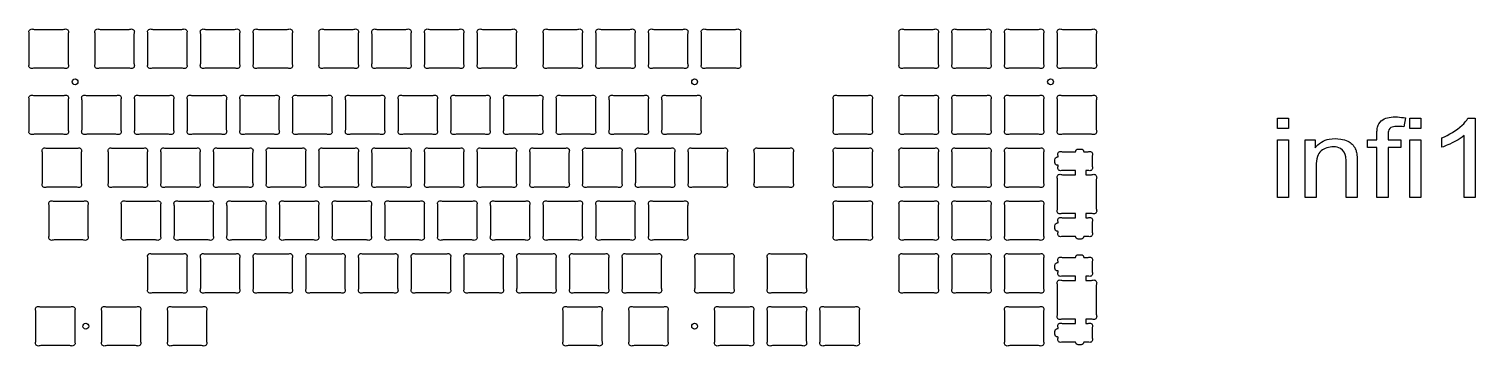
# Model space of a CAD drawing. Header units: inches. Extents: x 18 to 540, y 16 to 131.
import ezdxf

# ---------------------------------------------------------------- set-up
doc = ezdxf.new("R2010")
doc.units = ezdxf.units.IN
doc.header["$MEASUREMENT"] = 0

msp = doc.modelspace()

# ---------------------------------------------------------------- linework, layer by layer
for points in [[(18.08, 128.85, 0.078678), (17.98, 129.46, -0.612472), (19.24, 130.72, 0.078365), (19.86, 130.63), (30.3, 130.63, 0.079098), (30.92, 130.72, -0.6125), (32.18, 129.46, 0.078403), (32.08, 128.85), (32.08, 118.41), (32.08, 118.41, 0.07869), (32.18, 117.79, -0.612461), (30.92, 116.53, 0.079056), (30.3, 116.63), (19.86, 116.63, 0.078376), (19.24, 116.53, -0.612443), (17.98, 117.79, 0.078692), (18.08, 118.41), (18.08, 128.85)], [(41.89, 128.85, 0.078678), (41.79, 129.46, -0.612472), (43.05, 130.72, 0.078365), (43.67, 130.63), (54.11, 130.63, 0.079098), (54.73, 130.72, -0.6125), (55.99, 129.46, 0.078403), (55.89, 128.85), (55.89, 118.41), (55.89, 118.41, 0.07869), (55.99, 117.79, -0.612461), (54.73, 116.53, 0.079056), (54.11, 116.63), (43.67, 116.63, 0.078376), (43.05, 116.53, -0.612443), (41.79, 117.79, 0.078692), (41.89, 118.41), (41.89, 128.85)], [(60.94, 128.85, 0.078678), (60.84, 129.46, -0.612472), (62.1, 130.72, 0.078365), (62.72, 130.63), (73.16, 130.63, 0.079098), (73.78, 130.72, -0.6125), (75.04, 129.46, 0.078403), (74.94, 128.85), (74.94, 118.41), (74.94, 118.41, 0.07869), (75.04, 117.79, -0.612461), (73.78, 116.53, 0.079056), (73.16, 116.63), (62.72, 116.63, 0.078376), (62.1, 116.53, -0.612443), (60.84, 117.79, 0.078692), (60.94, 118.41), (60.94, 128.85)], [(79.99, 128.85, 0.078678), (79.89, 129.46, -0.612472), (81.15, 130.72, 0.078365), (81.77, 130.63), (92.21, 130.63, 0.079098), (92.83, 130.72, -0.6125), (94.09, 129.46, 0.078403), (93.99, 128.85), (93.99, 118.41), (93.99, 118.41, 0.07869), (94.09, 117.79, -0.612461), (92.83, 116.53, 0.079056), (92.21, 116.63), (81.77, 116.63, 0.078376), (81.15, 116.53, -0.612443), (79.89, 117.79, 0.078692), (79.99, 118.41), (79.99, 128.85)], [(99.04, 128.85, 0.078678), (98.94, 129.46, -0.612472), (100.2, 130.72, 0.078365), (100.82, 130.63), (111.26, 130.63, 0.079098), (111.88, 130.72, -0.6125), (113.14, 129.46, 0.078403), (113.04, 128.85), (113.04, 118.41), (113.04, 118.41, 0.07869), (113.14, 117.79, -0.612461), (111.88, 116.53, 0.079056), (111.26, 116.63), (100.82, 116.63, 0.078376), (100.2, 116.53, -0.612443), (98.94, 117.79, 0.078692), (99.04, 118.41), (99.04, 128.85)], [(122.85, 128.85, 0.078678), (122.76, 129.46, -0.612472), (124.02, 130.72, 0.078365), (124.63, 130.63), (135.07, 130.63, 0.079098), (135.69, 130.72, -0.6125), (136.95, 129.46, 0.078403), (136.85, 128.85), (136.85, 118.41), (136.85, 118.41, 0.07869), (136.95, 117.79, -0.612461), (135.69, 116.53, 0.079056), (135.07, 116.63), (124.63, 116.63, 0.078376), (124.02, 116.53, -0.612443), (122.76, 117.79, 0.078692), (122.85, 118.41), (122.85, 128.85)], [(141.9, 128.85, 0.078678), (141.81, 129.46, -0.612472), (143.07, 130.72, 0.078365), (143.68, 130.63), (154.12, 130.63, 0.079098), (154.74, 130.72, -0.6125), (156, 129.46, 0.078403), (155.9, 128.85), (155.9, 118.41), (155.9, 118.41, 0.07869), (156, 117.79, -0.612461), (154.74, 116.53, 0.079056), (154.12, 116.63), (143.68, 116.63, 0.078376), (143.07, 116.53, -0.612443), (141.81, 117.79, 0.078692), (141.9, 118.41), (141.9, 128.85)], [(160.95, 128.85, 0.078678), (160.86, 129.46, -0.612472), (162.12, 130.72, 0.078365), (162.73, 130.63), (173.17, 130.63, 0.079098), (173.79, 130.72, -0.6125), (175.05, 129.46, 0.078403), (174.95, 128.85), (174.95, 118.41), (174.95, 118.41, 0.07869), (175.05, 117.79, -0.612461), (173.79, 116.53, 0.079056), (173.17, 116.63), (162.73, 116.63, 0.078376), (162.12, 116.53, -0.612443), (160.86, 117.79, 0.078692), (160.95, 118.41), (160.95, 128.85)], [(180, 128.85, 0.078678), (179.91, 129.46, -0.612472), (181.17, 130.72, 0.078365), (181.78, 130.63), (192.22, 130.63, 0.079098), (192.84, 130.72, -0.6125), (194.1, 129.46, 0.078403), (194, 128.85), (194, 118.41), (194, 118.41, 0.07869), (194.1, 117.79, -0.612461), (192.84, 116.53, 0.079056), (192.22, 116.63), (181.78, 116.63, 0.078376), (181.17, 116.53, -0.612443), (179.91, 117.79, 0.078692), (180, 118.41), (180, 128.85)], [(203.82, 128.85, 0.078678), (203.72, 129.46, -0.612472), (204.98, 130.72, 0.078365), (205.6, 130.63), (216.04, 130.63, 0.079098), (216.65, 130.72, -0.6125), (217.91, 129.46, 0.078403), (217.82, 128.85), (217.82, 118.41), (217.82, 118.41, 0.07869), (217.91, 117.79, -0.612461), (216.65, 116.53, 0.079056), (216.04, 116.63), (205.6, 116.63, 0.078376), (204.98, 116.53, -0.612443), (203.72, 117.79, 0.078692), (203.82, 118.41), (203.82, 128.85)], [(222.87, 128.85, 0.078678), (222.77, 129.46, -0.612472), (224.03, 130.72, 0.078365), (224.65, 130.63), (235.09, 130.63, 0.079098), (235.7, 130.72, -0.6125), (236.96, 129.46, 0.078403), (236.87, 128.85), (236.87, 118.41), (236.87, 118.41, 0.07869), (236.96, 117.79, -0.612461), (235.7, 116.53, 0.079056), (235.09, 116.63), (224.65, 116.63, 0.078376), (224.03, 116.53, -0.612443), (222.77, 117.79, 0.078692), (222.87, 118.41), (222.87, 128.85)], [(241.92, 128.85, 0.078678), (241.82, 129.46, -0.612472), (243.08, 130.72, 0.078365), (243.7, 130.63), (254.14, 130.63, 0.079098), (254.75, 130.72, -0.6125), (256.01, 129.46, 0.078403), (255.92, 128.85), (255.92, 118.41), (255.92, 118.41, 0.07869), (256.01, 117.79, -0.612461), (254.75, 116.53, 0.079056), (254.14, 116.63), (243.7, 116.63, 0.078376), (243.08, 116.53, -0.612443), (241.82, 117.79, 0.078692), (241.92, 118.41), (241.92, 128.85)], [(260.97, 128.85, 0.078678), (260.87, 129.46, -0.612472), (262.13, 130.72, 0.078365), (262.75, 130.63), (273.19, 130.63, 0.079098), (273.8, 130.72, -0.6125), (275.06, 129.46, 0.078403), (274.97, 128.85), (274.97, 118.41), (274.97, 118.41, 0.07869), (275.06, 117.79, -0.612461), (273.8, 116.53, 0.079056), (273.19, 116.63), (262.75, 116.63, 0.078376), (262.13, 116.53, -0.612443), (260.87, 117.79, 0.078692), (260.97, 118.41), (260.97, 128.85)], [(332.4, 128.85, 0.078678), (332.31, 129.46, -0.612472), (333.57, 130.72, 0.078365), (334.18, 130.63), (344.63, 130.63, 0.079098), (345.24, 130.72, -0.6125), (346.5, 129.46, 0.078403), (346.4, 128.85), (346.41, 118.41), (346.41, 118.41, 0.07869), (346.5, 117.79, -0.612461), (345.24, 116.53, 0.079056), (344.63, 116.63), (334.18, 116.63, 0.078376), (333.57, 116.53, -0.612443), (332.31, 117.79, 0.078692), (332.4, 118.41), (332.4, 128.85)], [(351.45, 128.85, 0.078678), (351.36, 129.46, -0.612472), (352.62, 130.72, 0.078365), (353.23, 130.63), (363.68, 130.63, 0.079098), (364.29, 130.72, -0.6125), (365.55, 129.46, 0.078403), (365.45, 128.85), (365.46, 118.41), (365.46, 118.41, 0.07869), (365.55, 117.79, -0.612461), (364.29, 116.53, 0.079056), (363.68, 116.63), (353.23, 116.63, 0.078376), (352.62, 116.53, -0.612443), (351.36, 117.79, 0.078692), (351.45, 118.41), (351.45, 128.85)], [(370.5, 128.85, 0.078678), (370.41, 129.46, -0.612472), (371.67, 130.72, 0.078365), (372.28, 130.63), (382.73, 130.63, 0.079098), (383.34, 130.72, -0.6125), (384.6, 129.46, 0.078403), (384.5, 128.85), (384.51, 118.41), (384.51, 118.41, 0.07869), (384.6, 117.79, -0.612461), (383.34, 116.53, 0.079056), (382.73, 116.63), (372.28, 116.63, 0.078376), (371.67, 116.53, -0.612443), (370.41, 117.79, 0.078692), (370.5, 118.41), (370.5, 128.85)], [(389.55, 128.85, 0.078678), (389.46, 129.46, -0.612472), (390.72, 130.72, 0.078365), (391.33, 130.63), (401.78, 130.63, 0.079098), (402.39, 130.72, -0.6125), (403.65, 129.46, 0.078403), (403.55, 128.85), (403.56, 118.41), (403.56, 118.41, 0.07869), (403.65, 117.79, -0.612461), (402.39, 116.53, 0.079056), (401.78, 116.63), (391.33, 116.63, 0.078376), (390.72, 116.53, -0.612443), (389.46, 117.79, 0.078692), (389.55, 118.41), (389.55, 128.85)], [(18.08, 105.04, 0.078678), (17.98, 105.65, -0.612472), (19.24, 106.91, 0.078365), (19.86, 106.81), (30.3, 106.81, 0.079098), (30.92, 106.91, -0.6125), (32.18, 105.65, 0.078403), (32.08, 105.04), (32.08, 94.59), (32.08, 94.59, 0.07869), (32.18, 93.98, -0.612461), (30.92, 92.72, 0.079056), (30.3, 92.81), (19.86, 92.81, 0.078376), (19.24, 92.72, -0.612443), (17.98, 93.98, 0.078692), (18.08, 94.59), (18.08, 105.04)], [(37.13, 105.04, 0.078678), (37.03, 105.65, -0.612472), (38.29, 106.91, 0.078365), (38.91, 106.81), (49.35, 106.81, 0.079098), (49.97, 106.91, -0.6125), (51.23, 105.65, 0.078403), (51.13, 105.04), (51.13, 94.59), (51.13, 94.59, 0.07869), (51.23, 93.98, -0.612461), (49.97, 92.72, 0.079056), (49.35, 92.81), (38.91, 92.81, 0.078376), (38.29, 92.72, -0.612443), (37.03, 93.98, 0.078692), (37.13, 94.59), (37.13, 105.04)], [(56.18, 105.04, 0.078678), (56.08, 105.65, -0.612472), (57.34, 106.91, 0.078365), (57.96, 106.81), (68.4, 106.81, 0.079098), (69.02, 106.91, -0.6125), (70.28, 105.65, 0.078403), (70.18, 105.04), (70.18, 94.59), (70.18, 94.59, 0.07869), (70.28, 93.98, -0.612461), (69.02, 92.72, 0.079056), (68.4, 92.81), (57.96, 92.81, 0.078376), (57.34, 92.72, -0.612443), (56.08, 93.98, 0.078692), (56.18, 94.59), (56.18, 105.04)], [(75.23, 105.04, 0.078678), (75.13, 105.65, -0.612472), (76.39, 106.91, 0.078365), (77.01, 106.81), (87.45, 106.81, 0.079098), (88.07, 106.91, -0.6125), (89.33, 105.65, 0.078403), (89.23, 105.04), (89.23, 94.59), (89.23, 94.59, 0.07869), (89.33, 93.98, -0.612461), (88.07, 92.72, 0.079056), (87.45, 92.81), (77.01, 92.81, 0.078376), (76.39, 92.72, -0.612443), (75.13, 93.98, 0.078692), (75.23, 94.59), (75.23, 105.04)], [(94.28, 105.04, 0.078678), (94.18, 105.65, -0.612472), (95.44, 106.91, 0.078365), (96.06, 106.81), (106.5, 106.81, 0.079098), (107.12, 106.91, -0.6125), (108.38, 105.65, 0.078403), (108.28, 105.04), (108.28, 94.59), (108.28, 94.59, 0.07869), (108.38, 93.98, -0.612461), (107.12, 92.72, 0.079056), (106.5, 92.81), (96.06, 92.81, 0.078376), (95.44, 92.72, -0.612443), (94.18, 93.98, 0.078692), (94.28, 94.59), (94.28, 105.04)], [(113.33, 105.04, 0.078678), (113.23, 105.65, -0.612472), (114.49, 106.91, 0.078365), (115.11, 106.81), (125.55, 106.81, 0.079098), (126.17, 106.91, -0.6125), (127.43, 105.65, 0.078403), (127.33, 105.04), (127.33, 94.59), (127.33, 94.59, 0.07869), (127.43, 93.98, -0.612461), (126.17, 92.72, 0.079056), (125.55, 92.81), (115.11, 92.81, 0.078376), (114.49, 92.72, -0.612443), (113.23, 93.98, 0.078692), (113.33, 94.59), (113.33, 105.04)], [(132.38, 105.04, 0.078678), (132.28, 105.65, -0.612472), (133.54, 106.91, 0.078365), (134.16, 106.81), (144.6, 106.81, 0.079098), (145.22, 106.91, -0.6125), (146.48, 105.65, 0.078403), (146.38, 105.04), (146.38, 94.59), (146.38, 94.59, 0.07869), (146.48, 93.98, -0.612461), (145.22, 92.72, 0.079056), (144.6, 92.81), (134.16, 92.81, 0.078376), (133.54, 92.72, -0.612443), (132.28, 93.98, 0.078692), (132.38, 94.59), (132.38, 105.04)], [(151.43, 105.04, 0.078678), (151.33, 105.65, -0.612472), (152.59, 106.91, 0.078365), (153.21, 106.81), (163.65, 106.81, 0.079098), (164.27, 106.91, -0.6125), (165.53, 105.65, 0.078403), (165.43, 105.04), (165.43, 94.59), (165.43, 94.59, 0.07869), (165.53, 93.98, -0.612461), (164.27, 92.72, 0.079056), (163.65, 92.81), (153.21, 92.81, 0.078376), (152.59, 92.72, -0.612443), (151.33, 93.98, 0.078692), (151.43, 94.59), (151.43, 105.04)], [(170.48, 105.04, 0.078678), (170.38, 105.65, -0.612472), (171.64, 106.91, 0.078365), (172.26, 106.81), (182.7, 106.81, 0.079098), (183.32, 106.91, -0.6125), (184.58, 105.65, 0.078403), (184.48, 105.04), (184.48, 94.59), (184.48, 94.59, 0.07869), (184.58, 93.98, -0.612461), (183.32, 92.72, 0.079056), (182.7, 92.81), (172.26, 92.81, 0.078376), (171.64, 92.72, -0.612443), (170.38, 93.98, 0.078692), (170.48, 94.59), (170.48, 105.04)], [(189.53, 105.04, 0.078678), (189.43, 105.65, -0.612472), (190.69, 106.91, 0.078365), (191.31, 106.81), (201.75, 106.81, 0.079098), (202.37, 106.91, -0.6125), (203.63, 105.65, 0.078403), (203.53, 105.04), (203.53, 94.59), (203.53, 94.59, 0.07869), (203.63, 93.98, -0.612461), (202.37, 92.72, 0.079056), (201.75, 92.81), (191.31, 92.81, 0.078376), (190.69, 92.72, -0.612443), (189.43, 93.98, 0.078692), (189.53, 94.59), (189.53, 105.04)], [(208.58, 105.04, 0.078678), (208.48, 105.65, -0.612472), (209.74, 106.91, 0.078365), (210.36, 106.81), (220.8, 106.81, 0.079098), (221.42, 106.91, -0.6125), (222.68, 105.65, 0.078403), (222.58, 105.04), (222.58, 94.59), (222.58, 94.59, 0.07869), (222.68, 93.98, -0.612461), (221.42, 92.72, 0.079056), (220.8, 92.81), (210.36, 92.81, 0.078376), (209.74, 92.72, -0.612443), (208.48, 93.98, 0.078692), (208.58, 94.59), (208.58, 105.04)], [(227.63, 105.04, 0.078678), (227.53, 105.65, -0.612472), (228.79, 106.91, 0.078365), (229.41, 106.81), (239.85, 106.81, 0.079098), (240.47, 106.91, -0.6125), (241.73, 105.65, 0.078403), (241.63, 105.04), (241.63, 94.59), (241.63, 94.59, 0.07869), (241.73, 93.98, -0.612461), (240.47, 92.72, 0.079056), (239.85, 92.81), (229.41, 92.81, 0.078376), (228.79, 92.72, -0.612443), (227.53, 93.98, 0.078692), (227.63, 94.59), (227.63, 105.04)], [(246.68, 105.04, 0.078678), (246.58, 105.65, -0.612472), (247.84, 106.91, 0.078365), (248.46, 106.81), (258.9, 106.81, 0.079098), (259.52, 106.91, -0.6125), (260.78, 105.65, 0.078403), (260.68, 105.04), (260.68, 94.59), (260.68, 94.59, 0.07869), (260.78, 93.98, -0.612461), (259.52, 92.72, 0.079056), (258.9, 92.81), (248.46, 92.81, 0.078376), (247.84, 92.72, -0.612443), (246.58, 93.98, 0.078692), (246.68, 94.59), (246.68, 105.04)], [(308.59, 105.04, 0.078678), (308.49, 105.65, -0.612472), (309.75, 106.91, 0.078365), (310.37, 106.81), (320.81, 106.81, 0.079098), (321.43, 106.91, -0.6125), (322.69, 105.65, 0.078403), (322.59, 105.04), (322.59, 94.59), (322.59, 94.59, 0.07869), (322.69, 93.98, -0.612461), (321.43, 92.72, 0.079056), (320.81, 92.81), (310.37, 92.81, 0.078376), (309.75, 92.72, -0.612443), (308.49, 93.98, 0.078692), (308.59, 94.59), (308.59, 105.04)], [(332.4, 105.04, 0.078678), (332.31, 105.65, -0.612472), (333.57, 106.91, 0.078365), (334.18, 106.81), (344.62, 106.81, 0.079098), (345.24, 106.91, -0.6125), (346.5, 105.65, 0.078403), (346.4, 105.04), (346.4, 94.59), (346.4, 94.59, 0.07869), (346.5, 93.98, -0.612461), (345.24, 92.72, 0.079056), (344.63, 92.81), (334.18, 92.81, 0.078376), (333.57, 92.72, -0.612443), (332.31, 93.98, 0.078692), (332.4, 94.59), (332.4, 105.04)], [(351.45, 105.04, 0.078678), (351.36, 105.65, -0.612472), (352.62, 106.91, 0.078365), (353.23, 106.81), (363.67, 106.81, 0.079098), (364.29, 106.91, -0.6125), (365.55, 105.65, 0.078403), (365.45, 105.04), (365.45, 94.59), (365.45, 94.59, 0.07869), (365.55, 93.98, -0.612461), (364.29, 92.72, 0.079056), (363.68, 92.81), (353.23, 92.81, 0.078376), (352.62, 92.72, -0.612443), (351.36, 93.98, 0.078692), (351.45, 94.59), (351.45, 105.04)], [(370.5, 105.04, 0.078678), (370.41, 105.65, -0.612472), (371.67, 106.91, 0.078365), (372.28, 106.81), (382.72, 106.81, 0.079098), (383.34, 106.91, -0.6125), (384.6, 105.65, 0.078403), (384.5, 105.04), (384.5, 94.59), (384.5, 94.59, 0.07869), (384.6, 93.98, -0.612461), (383.34, 92.72, 0.079056), (382.73, 92.81), (372.28, 92.81, 0.078376), (371.67, 92.72, -0.612443), (370.41, 93.98, 0.078692), (370.5, 94.59), (370.5, 105.04)], [(389.55, 105.04, 0.078678), (389.46, 105.65, -0.612472), (390.72, 106.91, 0.078365), (391.33, 106.81), (401.77, 106.81, 0.079098), (402.39, 106.91, -0.6125), (403.65, 105.65, 0.078403), (403.55, 105.04), (403.55, 94.59), (403.55, 94.59, 0.07869), (403.65, 93.98, -0.612461), (402.39, 92.72, 0.079056), (401.78, 92.81), (391.33, 92.81, 0.078376), (390.72, 92.72, -0.612443), (389.46, 93.98, 0.078692), (389.55, 94.59), (389.55, 105.04)], [(504.96, 70.06), (504.96, 88.06), (501.56, 88.06), (501.56, 90.86), (504.96, 90.86), (504.96, 93.02, -0.018916), (505.01, 94.56, -0.082232), (505.38, 96.06, -0.146669), (507.03, 98.01, -0.109037), (509.41, 98.91, -0.050428), (512.33, 99.04, -0.03065), (515.23, 98.69), (514.63, 95.48, 0.034012), (512.28, 95.66, 0.062872), (510.48, 95.43, 0.293361), (509.07, 93.92, 0.04458), (508.96, 92.64), (508.96, 90.86), (513.56, 90.86), (513.56, 88.06), (508.96, 88.06), (508.96, 70.06), (504.96, 70.06)], [(540.41, 70.06), (536.41, 70.06), (536.41, 92.35, -0.049995), (533.6, 90.44, -0.019362), (530.55, 88.95, -0.026202), (528.41, 88.13), (528.41, 91.51, 0.083359), (535.71, 96.05, 0.083729), (537.83, 98.66), (540.41, 98.66), (540.41, 70.06)], [(479.01, 70.06), (479.01, 90.86), (482.61, 90.86), (482.61, 87.91, -0.188076), (487.75, 91.07, -0.086015), (491.88, 91.1, -0.068409), (494.45, 90.31, -0.17865), (497.13, 87.59, -0.049861), (497.59, 86.22, -0.037708), (497.72, 85.3, -0.016772), (497.81, 82.81), (497.81, 70.06), (493.81, 70.06), (493.81, 82.7, 0.025012), (493.71, 84.66, 0.246064), (491.76, 87.63, 0.122842), (489.31, 88.28, 0.081876), (486.81, 87.91, 0.090963), (484.8, 86.83, 0.158088), (483.47, 84.83, 0.067799), (483.01, 81.41), (483.01, 70.06), (479.01, 70.06)], [(22.84, 85.99, 0.078678), (22.74, 86.6, -0.612472), (24, 87.86, 0.078365), (24.62, 87.76), (35.06, 87.76, 0.079098), (35.68, 87.86, -0.6125), (36.94, 86.6, 0.078403), (36.84, 85.98), (36.84, 75.54), (36.84, 75.54, 0.07869), (36.94, 74.93, -0.612461), (35.68, 73.67, 0.079056), (35.06, 73.76), (24.62, 73.76, 0.078376), (24, 73.67, -0.612443), (22.74, 74.93, 0.078692), (22.84, 75.54), (22.84, 85.98)], [(46.65, 85.99, 0.078678), (46.56, 86.6, -0.612472), (47.82, 87.86, 0.078365), (48.43, 87.76), (58.87, 87.76, 0.079098), (59.49, 87.86, -0.6125), (60.75, 86.6, 0.078403), (60.65, 85.98), (60.65, 75.54), (60.65, 75.54, 0.07869), (60.75, 74.93, -0.612461), (59.49, 73.67, 0.079056), (58.87, 73.76), (48.43, 73.76, 0.078376), (47.82, 73.67, -0.612443), (46.56, 74.93, 0.078692), (46.65, 75.54), (46.65, 85.98)], [(65.7, 85.99, 0.078678), (65.61, 86.6, -0.612472), (66.87, 87.86, 0.078365), (67.48, 87.76), (77.92, 87.76, 0.079098), (78.54, 87.86, -0.6125), (79.8, 86.6, 0.078403), (79.7, 85.98), (79.7, 75.54), (79.7, 75.54, 0.07869), (79.8, 74.93, -0.612461), (78.54, 73.67, 0.079056), (77.92, 73.76), (67.48, 73.76, 0.078376), (66.87, 73.67, -0.612443), (65.61, 74.93, 0.078692), (65.7, 75.54), (65.7, 85.98)], [(84.75, 85.99, 0.078678), (84.66, 86.6, -0.612472), (85.92, 87.86, 0.078365), (86.53, 87.76), (96.97, 87.76, 0.079098), (97.59, 87.86, -0.6125), (98.85, 86.6, 0.078403), (98.75, 85.98), (98.75, 75.54), (98.75, 75.54, 0.07869), (98.85, 74.93, -0.612461), (97.59, 73.67, 0.079056), (96.97, 73.76), (86.53, 73.76, 0.078376), (85.92, 73.67, -0.612443), (84.66, 74.93, 0.078692), (84.75, 75.54), (84.75, 85.98)], [(103.8, 85.99, 0.078678), (103.71, 86.6, -0.612472), (104.97, 87.86, 0.078365), (105.58, 87.76), (116.02, 87.76, 0.079098), (116.64, 87.86, -0.6125), (117.9, 86.6, 0.078403), (117.8, 85.98), (117.8, 75.54), (117.8, 75.54, 0.07869), (117.9, 74.93, -0.612461), (116.64, 73.67, 0.079056), (116.02, 73.76), (105.58, 73.76, 0.078376), (104.97, 73.67, -0.612443), (103.71, 74.93, 0.078692), (103.8, 75.54), (103.8, 85.98)], [(122.85, 85.99, 0.078678), (122.76, 86.6, -0.612472), (124.02, 87.86, 0.078365), (124.63, 87.76), (135.07, 87.76, 0.079098), (135.69, 87.86, -0.6125), (136.95, 86.6, 0.078403), (136.85, 85.98), (136.85, 75.54), (136.85, 75.54, 0.07869), (136.95, 74.93, -0.612461), (135.69, 73.67, 0.079056), (135.07, 73.76), (124.63, 73.76, 0.078376), (124.02, 73.67, -0.612443), (122.76, 74.93, 0.078692), (122.85, 75.54), (122.85, 85.98)], [(141.9, 85.99, 0.078678), (141.81, 86.6, -0.612472), (143.07, 87.86, 0.078365), (143.68, 87.76), (154.12, 87.76, 0.079098), (154.74, 87.86, -0.6125), (156, 86.6, 0.078403), (155.9, 85.98), (155.9, 75.54), (155.9, 75.54, 0.07869), (156, 74.93, -0.612461), (154.74, 73.67, 0.079056), (154.12, 73.76), (143.68, 73.76, 0.078376), (143.07, 73.67, -0.612443), (141.81, 74.93, 0.078692), (141.9, 75.54), (141.9, 85.98)], [(160.95, 85.99, 0.078678), (160.86, 86.6, -0.612472), (162.12, 87.86, 0.078365), (162.73, 87.76), (173.17, 87.76, 0.079098), (173.79, 87.86, -0.6125), (175.05, 86.6, 0.078403), (174.95, 85.98), (174.95, 75.54), (174.95, 75.54, 0.07869), (175.05, 74.93, -0.612461), (173.79, 73.67, 0.079056), (173.17, 73.76), (162.73, 73.76, 0.078376), (162.12, 73.67, -0.612443), (160.86, 74.93, 0.078692), (160.95, 75.54), (160.95, 85.98)], [(180, 85.99, 0.078678), (179.91, 86.6, -0.612472), (181.17, 87.86, 0.078365), (181.78, 87.76), (192.22, 87.76, 0.079098), (192.84, 87.86, -0.6125), (194.1, 86.6, 0.078403), (194, 85.98), (194, 75.54), (194, 75.54, 0.07869), (194.1, 74.93, -0.612461), (192.84, 73.67, 0.079056), (192.22, 73.76), (181.78, 73.76, 0.078376), (181.17, 73.67, -0.612443), (179.91, 74.93, 0.078692), (180, 75.54), (180, 85.98)], [(199.05, 85.99, 0.078678), (198.96, 86.6, -0.612472), (200.22, 87.86, 0.078365), (200.83, 87.76), (211.27, 87.76, 0.079098), (211.89, 87.86, -0.6125), (213.15, 86.6, 0.078403), (213.05, 85.98), (213.05, 75.54), (213.05, 75.54, 0.07869), (213.15, 74.93, -0.612461), (211.89, 73.67, 0.079056), (211.27, 73.76), (200.83, 73.76, 0.078376), (200.22, 73.67, -0.612443), (198.96, 74.93, 0.078692), (199.05, 75.54), (199.05, 85.98)], [(218.1, 85.99, 0.078678), (218.01, 86.6, -0.612472), (219.27, 87.86, 0.078365), (219.88, 87.76), (230.32, 87.76, 0.079098), (230.94, 87.86, -0.6125), (232.2, 86.6, 0.078403), (232.1, 85.98), (232.1, 75.54), (232.1, 75.54, 0.07869), (232.2, 74.93, -0.612461), (230.94, 73.67, 0.079056), (230.32, 73.76), (219.88, 73.76, 0.078376), (219.27, 73.67, -0.612443), (218.01, 74.93, 0.078692), (218.1, 75.54), (218.1, 85.98)], [(237.15, 85.99, 0.078678), (237.06, 86.6, -0.612472), (238.32, 87.86, 0.078365), (238.93, 87.76), (249.37, 87.76, 0.079098), (249.99, 87.86, -0.6125), (251.25, 86.6, 0.078403), (251.15, 85.98), (251.15, 75.54), (251.15, 75.54, 0.07869), (251.25, 74.93, -0.612461), (249.99, 73.67, 0.079056), (249.37, 73.76), (238.93, 73.76, 0.078376), (238.32, 73.67, -0.612443), (237.06, 74.93, 0.078692), (237.15, 75.54), (237.15, 85.98)], [(256.2, 85.99, 0.078678), (256.11, 86.6, -0.612472), (257.37, 87.86, 0.078365), (257.98, 87.76), (268.42, 87.76, 0.079098), (269.04, 87.86, -0.6125), (270.3, 86.6, 0.078403), (270.2, 85.98), (270.2, 75.54), (270.2, 75.54, 0.07869), (270.3, 74.93, -0.612461), (269.04, 73.67, 0.079056), (268.42, 73.76), (257.98, 73.76, 0.078376), (257.37, 73.67, -0.612443), (256.11, 74.93, 0.078692), (256.2, 75.54), (256.2, 85.98)], [(280.02, 85.99, 0.078678), (279.92, 86.6, -0.612472), (281.18, 87.86, 0.078365), (281.8, 87.76), (292.24, 87.76, 0.079098), (292.85, 87.86, -0.6125), (294.11, 86.6, 0.078403), (294.02, 85.98), (294.02, 75.54), (294.02, 75.54, 0.07869), (294.11, 74.93, -0.612461), (292.85, 73.67, 0.079056), (292.24, 73.76), (281.8, 73.76, 0.078376), (281.18, 73.67, -0.612443), (279.92, 74.93, 0.078692), (280.02, 75.54), (280.02, 85.98)], [(308.59, 85.99, 0.078678), (308.49, 86.6, -0.612472), (309.75, 87.86, 0.078365), (310.37, 87.76), (320.81, 87.76, 0.079098), (321.43, 87.86, -0.6125), (322.69, 86.6, 0.078403), (322.59, 85.99), (322.59, 75.54), (322.59, 75.54, 0.07869), (322.69, 74.93, -0.612461), (321.43, 73.67, 0.079056), (320.81, 73.76), (310.37, 73.76, 0.078376), (309.75, 73.67, -0.612443), (308.49, 74.93, 0.078692), (308.59, 75.54), (308.59, 85.99)], [(332.4, 85.99, 0.078678), (332.31, 86.6, -0.612472), (333.57, 87.86, 0.078365), (334.18, 87.76), (344.62, 87.76, 0.079098), (345.24, 87.86, -0.6125), (346.5, 86.6, 0.078403), (346.4, 85.99), (346.4, 75.54), (346.4, 75.54, 0.07869), (346.5, 74.93, -0.612461), (345.24, 73.67, 0.079056), (344.63, 73.76), (334.18, 73.76, 0.078376), (333.57, 73.67, -0.612443), (332.31, 74.93, 0.078692), (332.4, 75.54), (332.4, 85.99)], [(351.45, 85.99, 0.078678), (351.36, 86.6, -0.612472), (352.62, 87.86, 0.078365), (353.23, 87.76), (363.67, 87.76, 0.079098), (364.29, 87.86, -0.6125), (365.55, 86.6, 0.078403), (365.45, 85.99), (365.45, 75.54), (365.45, 75.54, 0.07869), (365.55, 74.93, -0.612461), (364.29, 73.67, 0.079056), (363.68, 73.76), (353.23, 73.76, 0.078376), (352.62, 73.67, -0.612443), (351.36, 74.93, 0.078692), (351.45, 75.54), (351.45, 85.99)], [(370.5, 85.99, 0.078678), (370.41, 86.6, -0.612472), (371.67, 87.86, 0.078365), (372.28, 87.76), (382.72, 87.76, 0.079098), (383.34, 87.86, -0.6125), (384.6, 86.6, 0.078403), (384.5, 85.99), (384.5, 75.54), (384.5, 75.54, 0.07869), (384.6, 74.93, -0.612461), (383.34, 73.67, 0.079056), (382.73, 73.76), (372.28, 73.76, 0.078376), (371.67, 73.67, -0.612443), (370.41, 74.93, 0.078692), (370.5, 75.54), (370.5, 85.99)], [(399.73, 62.66), (400.3, 62.66, 0.078585), (400.92, 62.76, -0.612507), (402.18, 61.5, 0.078633), (402.08, 60.88), (402.08, 57.79, 0.078631), (402.18, 57.18, -0.612519), (400.92, 55.92, 0.078593), (400.3, 56.01), (399.05, 56.01, -0.414215), (398.05, 55.01), (397.05, 55.01, -0.414211), (396.05, 56.01), (391.56, 56.01, 0.078605), (390.95, 55.92, -0.612504), (389.69, 57.18, 0.078633), (389.78, 57.79), (389.58, 57.84, -0.414211), (388.58, 58.84), (388.58, 59.84, -0.414214), (389.58, 60.84), (389.78, 60.84), (389.78, 60.88, 0.078631), (389.69, 61.5, -0.612516), (390.95, 62.76, 0.078592), (391.56, 62.66), (394.25, 62.66), (396.05, 62.66), (396.05, 64.24), (394.25, 64.24), (391.33, 64.24, 0.078614), (390.72, 64.14, -0.612507), (389.46, 65.4, 0.078634), (389.55, 66.02), (389.55, 76.46, 0.078631), (389.46, 77.08, -0.612518), (390.72, 78.34, 0.078607), (391.33, 78.24), (394.25, 78.24), (396.05, 78.24), (396.05, 79.81), (394.25, 79.81), (391.56, 79.81, 0.07859), (390.95, 79.72, -0.612504), (389.69, 80.98, 0.078634), (389.78, 81.59), (389.78, 81.64), (389.58, 81.64, -0.414214), (388.58, 82.64), (388.58, 83.64, -0.414214), (389.58, 84.64), (389.78, 84.68, 0.078622), (389.69, 85.3, -0.612518), (390.95, 86.56, 0.078604), (391.56, 86.46), (396.05, 86.46, -0.414214), (397.05, 87.46), (398.05, 87.46, -0.414215), (399.05, 86.46), (400.3, 86.46, 0.0786), (400.92, 86.56, -0.612509), (402.18, 85.3, 0.078634), (402.08, 84.68), (402.08, 81.59, 0.078631), (402.18, 80.98, -0.612519), (400.92, 79.72, 0.078605), (400.3, 79.81), (399.73, 79.81), (399.73, 78.24), (401.77, 78.24, 0.078591), (402.39, 78.34, -0.612504), (403.65, 77.08, 0.078634), (403.55, 76.46), (403.55, 66.02, 0.078641), (403.65, 65.4, -0.612519), (402.39, 64.14, 0.078593), (401.77, 64.24), (399.73, 64.24), (399.73, 62.66)], [(25.22, 66.94, 0.078678), (25.12, 67.55, -0.612473), (26.38, 68.81, 0.078341), (27, 68.71), (37.44, 68.71, 0.079098), (38.06, 68.81, -0.6125), (39.32, 67.55, 0.078403), (39.22, 66.94), (39.22, 56.49), (39.22, 56.49, 0.07869), (39.32, 55.88, -0.61246), (38.06, 54.62, 0.079069), (37.44, 54.71), (27, 54.71, 0.078376), (26.38, 54.62, -0.612443), (25.12, 55.88, 0.07869), (25.22, 56.49), (25.22, 66.94)], [(51.42, 66.94, 0.078678), (51.32, 67.55, -0.612473), (52.58, 68.81, 0.078341), (53.2, 68.71), (63.64, 68.71, 0.079098), (64.25, 68.81, -0.6125), (65.51, 67.55, 0.078403), (65.42, 66.94), (65.42, 56.49), (65.42, 56.49, 0.07869), (65.51, 55.88, -0.61246), (64.25, 54.62, 0.079069), (63.64, 54.71), (53.2, 54.71, 0.078376), (52.58, 54.62, -0.612443), (51.32, 55.88, 0.07869), (51.42, 56.49), (51.42, 66.94)], [(70.47, 66.94, 0.078678), (70.37, 67.55, -0.612473), (71.63, 68.81, 0.078341), (72.25, 68.71), (82.69, 68.71, 0.079098), (83.3, 68.81, -0.6125), (84.56, 67.55, 0.078403), (84.47, 66.94), (84.47, 56.49), (84.47, 56.49, 0.07869), (84.56, 55.88, -0.61246), (83.3, 54.62, 0.079069), (82.69, 54.71), (72.25, 54.71, 0.078376), (71.63, 54.62, -0.612443), (70.37, 55.88, 0.07869), (70.47, 56.49), (70.47, 66.94)], [(89.52, 66.94, 0.078678), (89.42, 67.55, -0.612473), (90.68, 68.81, 0.078341), (91.3, 68.71), (101.74, 68.71, 0.079098), (102.35, 68.81, -0.6125), (103.61, 67.55, 0.078403), (103.52, 66.94), (103.52, 56.49), (103.52, 56.49, 0.07869), (103.61, 55.88, -0.61246), (102.35, 54.62, 0.079069), (101.74, 54.71), (91.3, 54.71, 0.078376), (90.68, 54.62, -0.612443), (89.42, 55.88, 0.07869), (89.52, 56.49), (89.52, 66.94)], [(108.57, 66.94, 0.078678), (108.47, 67.55, -0.612473), (109.73, 68.81, 0.078341), (110.35, 68.71), (120.79, 68.71, 0.079098), (121.4, 68.81, -0.6125), (122.66, 67.55, 0.078403), (122.57, 66.94), (122.57, 56.49), (122.57, 56.49, 0.07869), (122.66, 55.88, -0.61246), (121.4, 54.62, 0.079069), (120.79, 54.71), (110.35, 54.71, 0.078376), (109.73, 54.62, -0.612443), (108.47, 55.88, 0.07869), (108.57, 56.49), (108.57, 66.94)], [(127.62, 66.94, 0.078678), (127.52, 67.55, -0.612473), (128.78, 68.81, 0.078341), (129.4, 68.71), (139.84, 68.71, 0.079098), (140.45, 68.81, -0.6125), (141.71, 67.55, 0.078403), (141.62, 66.94), (141.62, 56.49), (141.62, 56.49, 0.07869), (141.71, 55.88, -0.61246), (140.45, 54.62, 0.079069), (139.84, 54.71), (129.4, 54.71, 0.078376), (128.78, 54.62, -0.612443), (127.52, 55.88, 0.07869), (127.62, 56.49), (127.62, 66.94)], [(146.67, 66.94, 0.078678), (146.57, 67.55, -0.612473), (147.83, 68.81, 0.078341), (148.45, 68.71), (158.89, 68.71, 0.079098), (159.5, 68.81, -0.6125), (160.76, 67.55, 0.078403), (160.67, 66.94), (160.67, 56.49), (160.67, 56.49, 0.07869), (160.76, 55.88, -0.61246), (159.5, 54.62, 0.079069), (158.89, 54.71), (148.45, 54.71, 0.078376), (147.83, 54.62, -0.612443), (146.57, 55.88, 0.07869), (146.67, 56.49), (146.67, 66.94)], [(165.72, 66.94, 0.078678), (165.62, 67.55, -0.612473), (166.88, 68.81, 0.078341), (167.5, 68.71), (177.94, 68.71, 0.079098), (178.55, 68.81, -0.6125), (179.81, 67.55, 0.078403), (179.72, 66.94), (179.72, 56.49), (179.72, 56.49, 0.07869), (179.81, 55.88, -0.61246), (178.55, 54.62, 0.079069), (177.94, 54.71), (167.5, 54.71, 0.078376), (166.88, 54.62, -0.612443), (165.62, 55.88, 0.07869), (165.72, 56.49), (165.72, 66.94)], [(184.77, 66.94, 0.078678), (184.67, 67.55, -0.612473), (185.93, 68.81, 0.078341), (186.55, 68.71), (196.99, 68.71, 0.079098), (197.6, 68.81, -0.6125), (198.86, 67.55, 0.078403), (198.77, 66.94), (198.77, 56.49), (198.77, 56.49, 0.07869), (198.86, 55.88, -0.61246), (197.6, 54.62, 0.079069), (196.99, 54.71), (186.55, 54.71, 0.078376), (185.93, 54.62, -0.612443), (184.67, 55.88, 0.07869), (184.77, 56.49), (184.77, 66.94)], [(203.82, 66.94, 0.078678), (203.72, 67.55, -0.612473), (204.98, 68.81, 0.078341), (205.6, 68.71), (216.04, 68.71, 0.079098), (216.65, 68.81, -0.6125), (217.91, 67.55, 0.078403), (217.82, 66.94), (217.82, 56.49), (217.82, 56.49, 0.07869), (217.91, 55.88, -0.61246), (216.65, 54.62, 0.079069), (216.04, 54.71), (205.6, 54.71, 0.078376), (204.98, 54.62, -0.612443), (203.72, 55.88, 0.07869), (203.82, 56.49), (203.82, 66.94)], [(222.87, 66.94, 0.078678), (222.77, 67.55, -0.612473), (224.03, 68.81, 0.078341), (224.65, 68.71), (235.09, 68.71, 0.079098), (235.7, 68.81, -0.6125), (236.96, 67.55, 0.078403), (236.87, 66.94), (236.87, 56.49), (236.87, 56.49, 0.07869), (236.96, 55.88, -0.61246), (235.7, 54.62, 0.079069), (235.09, 54.71), (224.65, 54.71, 0.078376), (224.03, 54.62, -0.612443), (222.77, 55.88, 0.07869), (222.87, 56.49), (222.87, 66.94)], [(241.92, 66.94, 0.078678), (241.82, 67.55, -0.612473), (243.08, 68.81, 0.078341), (243.7, 68.71), (254.14, 68.71, 0.079098), (254.75, 68.81, -0.6125), (256.01, 67.55, 0.078403), (255.92, 66.94), (255.92, 56.49), (255.92, 56.49, 0.07869), (256.01, 55.88, -0.61246), (254.75, 54.62, 0.079069), (254.14, 54.71), (243.7, 54.71, 0.078376), (243.08, 54.62, -0.612443), (241.82, 55.88, 0.07869), (241.92, 56.49), (241.92, 66.94)], [(308.59, 66.94, 0.078678), (308.49, 67.55, -0.612473), (309.75, 68.81, 0.078341), (310.37, 68.71), (320.81, 68.71, 0.079098), (321.43, 68.81, -0.6125), (322.69, 67.55, 0.078403), (322.59, 66.94), (322.59, 56.49), (322.59, 56.49, 0.07869), (322.69, 55.88, -0.61246), (321.43, 54.62, 0.079069), (320.81, 54.71), (310.37, 54.71, 0.078376), (309.75, 54.62, -0.612443), (308.49, 55.88, 0.07869), (308.59, 56.49), (308.59, 66.94)], [(332.4, 66.94, 0.078678), (332.31, 67.55, -0.612473), (333.57, 68.81, 0.078341), (334.18, 68.71), (344.62, 68.71, 0.079098), (345.24, 68.81, -0.6125), (346.5, 67.55, 0.078403), (346.4, 66.94), (346.4, 56.49), (346.4, 56.49, 0.07869), (346.5, 55.88, -0.61246), (345.24, 54.62, 0.079069), (344.63, 54.71), (334.18, 54.71, 0.078376), (333.57, 54.62, -0.612443), (332.31, 55.88, 0.07869), (332.4, 56.49), (332.4, 66.94)], [(351.45, 66.94, 0.078678), (351.36, 67.55, -0.612473), (352.62, 68.81, 0.078341), (353.23, 68.71), (363.67, 68.71, 0.079098), (364.29, 68.81, -0.6125), (365.55, 67.55, 0.078403), (365.45, 66.94), (365.45, 56.49), (365.45, 56.49, 0.07869), (365.55, 55.88, -0.61246), (364.29, 54.62, 0.079069), (363.68, 54.71), (353.23, 54.71, 0.078376), (352.62, 54.62, -0.612443), (351.36, 55.88, 0.07869), (351.45, 56.49), (351.45, 66.94)], [(370.5, 66.94, 0.078678), (370.41, 67.55, -0.612473), (371.67, 68.81, 0.078341), (372.28, 68.71), (382.72, 68.71, 0.079098), (383.34, 68.81, -0.6125), (384.6, 67.55, 0.078403), (384.5, 66.94), (384.5, 56.49), (384.5, 56.49, 0.07869), (384.6, 55.88, -0.61246), (383.34, 54.62, 0.079069), (382.73, 54.71), (372.28, 54.71, 0.078376), (371.67, 54.62, -0.612443), (370.41, 55.88, 0.07869), (370.5, 56.49), (370.5, 66.94)], [(60.94, 47.89, 0.078678), (60.84, 48.5, -0.612473), (62.1, 49.76, 0.078341), (62.72, 49.66), (73.16, 49.66, 0.079098), (73.78, 49.76, -0.6125), (75.04, 48.5, 0.078403), (74.94, 47.89), (74.94, 37.44), (74.94, 37.44, 0.078689), (75.04, 36.83, -0.61246), (73.78, 35.57, 0.079069), (73.16, 35.66), (62.72, 35.66, 0.078376), (62.1, 35.57, -0.612445), (60.84, 36.83, 0.078689), (60.94, 37.44), (60.94, 47.89)], [(79.99, 47.89, 0.078678), (79.89, 48.5, -0.612473), (81.15, 49.76, 0.078341), (81.77, 49.66), (92.21, 49.66, 0.079098), (92.83, 49.76, -0.6125), (94.09, 48.5, 0.078403), (93.99, 47.89), (93.99, 37.44), (93.99, 37.44, 0.078689), (94.09, 36.83, -0.61246), (92.83, 35.57, 0.079069), (92.21, 35.66), (81.77, 35.66, 0.078376), (81.15, 35.57, -0.612445), (79.89, 36.83, 0.078689), (79.99, 37.44), (79.99, 47.89)], [(99.04, 47.89, 0.078678), (98.94, 48.5, -0.612473), (100.2, 49.76, 0.078341), (100.82, 49.66), (111.26, 49.66, 0.079098), (111.88, 49.76, -0.6125), (113.14, 48.5, 0.078403), (113.04, 47.89), (113.04, 37.44), (113.04, 37.44, 0.078689), (113.14, 36.83, -0.61246), (111.88, 35.57, 0.079069), (111.26, 35.66), (100.82, 35.66, 0.078376), (100.2, 35.57, -0.612445), (98.94, 36.83, 0.078689), (99.04, 37.44), (99.04, 47.89)], [(118.09, 47.89, 0.078678), (117.99, 48.5, -0.612473), (119.25, 49.76, 0.078341), (119.87, 49.66), (130.31, 49.66, 0.079098), (130.93, 49.76, -0.6125), (132.19, 48.5, 0.078403), (132.09, 47.89), (132.09, 37.44), (132.09, 37.44, 0.078689), (132.19, 36.83, -0.61246), (130.93, 35.57, 0.079069), (130.31, 35.66), (119.87, 35.66, 0.078376), (119.25, 35.57, -0.612445), (117.99, 36.83, 0.078689), (118.09, 37.44), (118.09, 47.89)], [(137.14, 47.89, 0.078678), (137.04, 48.5, -0.612473), (138.3, 49.76, 0.078341), (138.92, 49.66), (149.36, 49.66, 0.079098), (149.98, 49.76, -0.6125), (151.24, 48.5, 0.078403), (151.14, 47.89), (151.14, 37.44), (151.14, 37.44, 0.078689), (151.24, 36.83, -0.61246), (149.98, 35.57, 0.079069), (149.36, 35.66), (138.92, 35.66, 0.078376), (138.3, 35.57, -0.612445), (137.04, 36.83, 0.078689), (137.14, 37.44), (137.14, 47.89)], [(156.19, 47.89, 0.078678), (156.09, 48.5, -0.612473), (157.35, 49.76, 0.078341), (157.97, 49.66), (168.41, 49.66, 0.079098), (169.03, 49.76, -0.6125), (170.29, 48.5, 0.078403), (170.19, 47.89), (170.19, 37.44), (170.19, 37.44, 0.078689), (170.29, 36.83, -0.61246), (169.03, 35.57, 0.079069), (168.41, 35.66), (157.97, 35.66, 0.078376), (157.35, 35.57, -0.612445), (156.09, 36.83, 0.078689), (156.19, 37.44), (156.19, 47.89)], [(175.24, 47.89, 0.078678), (175.14, 48.5, -0.612473), (176.4, 49.76, 0.078341), (177.02, 49.66), (187.46, 49.66, 0.079098), (188.08, 49.76, -0.6125), (189.34, 48.5, 0.078403), (189.24, 47.89), (189.24, 37.44), (189.24, 37.44, 0.078689), (189.34, 36.83, -0.61246), (188.08, 35.57, 0.079069), (187.46, 35.66), (177.02, 35.66, 0.078376), (176.4, 35.57, -0.612445), (175.14, 36.83, 0.078689), (175.24, 37.44), (175.24, 47.89)], [(194.29, 47.89, 0.078678), (194.19, 48.5, -0.612473), (195.45, 49.76, 0.078341), (196.07, 49.66), (206.51, 49.66, 0.079098), (207.13, 49.76, -0.6125), (208.39, 48.5, 0.078403), (208.29, 47.89), (208.29, 37.44), (208.29, 37.44, 0.078689), (208.39, 36.83, -0.61246), (207.13, 35.57, 0.079069), (206.51, 35.66), (196.07, 35.66, 0.078376), (195.45, 35.57, -0.612445), (194.19, 36.83, 0.078689), (194.29, 37.44), (194.29, 47.89)], [(213.34, 47.89, 0.078678), (213.24, 48.5, -0.612473), (214.5, 49.76, 0.078341), (215.12, 49.66), (225.56, 49.66, 0.079098), (226.18, 49.76, -0.6125), (227.44, 48.5, 0.078403), (227.34, 47.89), (227.34, 37.44), (227.34, 37.44, 0.078689), (227.44, 36.83, -0.61246), (226.18, 35.57, 0.079069), (225.56, 35.66), (215.12, 35.66, 0.078376), (214.5, 35.57, -0.612445), (213.24, 36.83, 0.078689), (213.34, 37.44), (213.34, 47.89)], [(232.39, 47.89, 0.078678), (232.29, 48.5, -0.612473), (233.55, 49.76, 0.078341), (234.17, 49.66), (244.61, 49.66, 0.079098), (245.23, 49.76, -0.6125), (246.49, 48.5, 0.078403), (246.39, 47.89), (246.39, 37.44), (246.39, 37.44, 0.078689), (246.49, 36.83, -0.61246), (245.23, 35.57, 0.079069), (244.61, 35.66), (234.17, 35.66, 0.078376), (233.55, 35.57, -0.612445), (232.29, 36.83, 0.078689), (232.39, 37.44), (232.39, 47.89)], [(258.59, 47.89, 0.078678), (258.49, 48.5, -0.612473), (259.75, 49.76, 0.078341), (260.36, 49.66), (270.81, 49.66, 0.079098), (271.42, 49.76, -0.6125), (272.68, 48.5, 0.078403), (272.59, 47.89), (272.59, 37.44), (272.59, 37.44, 0.078689), (272.68, 36.83, -0.61246), (271.42, 35.57, 0.079069), (270.81, 35.66), (260.36, 35.66, 0.078376), (259.75, 35.57, -0.612445), (258.49, 36.83, 0.078689), (258.59, 37.44), (258.59, 47.89)], [(284.78, 47.89, 0.078678), (284.68, 48.5, -0.612473), (285.94, 49.76, 0.078341), (286.56, 49.66), (297, 49.66, 0.079098), (297.62, 49.76, -0.6125), (298.88, 48.5, 0.078403), (298.78, 47.89), (298.78, 37.44), (298.78, 37.44, 0.078689), (298.88, 36.83, -0.61246), (297.62, 35.57, 0.079069), (297, 35.66), (286.56, 35.66, 0.078376), (285.94, 35.57, -0.612445), (284.68, 36.83, 0.078689), (284.78, 37.44), (284.78, 47.89)], [(332.4, 47.89, 0.078678), (332.31, 48.5, -0.612473), (333.57, 49.76, 0.078341), (334.18, 49.66), (344.62, 49.66, 0.079098), (345.24, 49.76, -0.6125), (346.5, 48.5, 0.078403), (346.4, 47.89), (346.4, 37.44), (346.4, 37.44, 0.078689), (346.5, 36.83, -0.61246), (345.24, 35.57, 0.079069), (344.63, 35.66), (334.18, 35.66, 0.078376), (333.57, 35.57, -0.612445), (332.31, 36.83, 0.078689), (332.4, 37.44), (332.4, 47.89)], [(351.45, 47.89, 0.078678), (351.36, 48.5, -0.612473), (352.62, 49.76, 0.078341), (353.23, 49.66), (363.67, 49.66, 0.079098), (364.29, 49.76, -0.6125), (365.55, 48.5, 0.078403), (365.45, 47.89), (365.45, 37.44), (365.45, 37.44, 0.078689), (365.55, 36.83, -0.61246), (364.29, 35.57, 0.079069), (363.68, 35.66), (353.23, 35.66, 0.078376), (352.62, 35.57, -0.612445), (351.36, 36.83, 0.078689), (351.45, 37.44), (351.45, 47.89)], [(370.5, 47.89, 0.078678), (370.41, 48.5, -0.612473), (371.67, 49.76, 0.078341), (372.28, 49.66), (382.72, 49.66, 0.079098), (383.34, 49.76, -0.6125), (384.6, 48.5, 0.078403), (384.5, 47.89), (384.5, 37.44), (384.5, 37.44, 0.078689), (384.6, 36.83, -0.61246), (383.34, 35.57, 0.079069), (382.73, 35.66), (372.28, 35.66, 0.078376), (371.67, 35.57, -0.612445), (370.41, 36.83, 0.078689), (370.5, 37.44), (370.5, 47.89)], [(399.73, 24.56), (400.3, 24.56, 0.078591), (400.92, 24.66, -0.612505), (402.18, 23.4, 0.078633), (402.08, 22.78), (402.08, 19.69, 0.07863), (402.18, 19.08, -0.61252), (400.92, 17.82, 0.078593), (400.3, 17.91), (399.05, 17.91, -0.414213), (398.05, 16.91), (397.05, 16.91, -0.414214), (396.05, 17.91), (391.56, 17.91, 0.078605), (390.95, 17.82, -0.612506), (389.69, 19.08, 0.078632), (389.78, 19.69), (389.58, 19.74, -0.414214), (388.58, 20.74), (388.58, 21.74, -0.414214), (389.58, 22.74), (389.78, 22.74), (389.78, 22.78, 0.078631), (389.69, 23.4, -0.612517), (390.95, 24.66, 0.078592), (391.56, 24.56), (394.25, 24.56), (396.05, 24.56), (396.05, 26.14), (394.25, 26.14), (391.33, 26.14, 0.078602), (390.72, 26.04, -0.612503), (389.46, 27.3, 0.078633), (389.55, 27.92), (389.55, 38.36, 0.07863), (389.46, 38.98, -0.612518), (390.72, 40.24, 0.078607), (391.33, 40.14), (394.25, 40.14), (396.05, 40.14), (396.05, 41.71), (394.25, 41.71), (391.56, 41.71, 0.078614), (390.95, 41.62, -0.612507), (389.69, 42.88, 0.078633), (389.78, 43.49), (389.78, 43.54), (389.58, 43.54, -0.414211), (388.58, 44.54), (388.58, 45.54, -0.414214), (389.58, 46.54), (389.78, 46.58, 0.078625), (389.69, 47.2, -0.612519), (390.95, 48.46, 0.078592), (391.56, 48.36), (396.05, 48.36, -0.414214), (397.05, 49.36), (398.05, 49.36, -0.414214), (399.05, 48.36), (400.3, 48.36, 0.0786), (400.92, 48.46, -0.612507), (402.18, 47.2, 0.078633), (402.08, 46.58), (402.08, 43.49, 0.078631), (402.18, 42.88, -0.612516), (400.92, 41.62, 0.078593), (400.3, 41.71), (399.73, 41.71), (399.73, 40.14), (401.77, 40.14, 0.078615), (402.39, 40.24, -0.612507), (403.65, 38.98, 0.078633), (403.55, 38.36), (403.55, 27.92, 0.07864), (403.65, 27.3, -0.612518), (402.39, 26.04, 0.078593), (401.77, 26.14), (399.73, 26.14), (399.73, 24.56)], [(20.46, 28.84, 0.078677), (20.36, 29.45, -0.612473), (21.62, 30.71, 0.078359), (22.24, 30.61), (32.68, 30.61, 0.079092), (33.3, 30.71, -0.612498), (34.56, 29.45, 0.078403), (34.46, 28.84), (34.46, 18.39), (34.46, 18.39, 0.078689), (34.56, 17.78, -0.61246), (33.3, 16.52, 0.079068), (32.68, 16.61), (22.24, 16.61, 0.078367), (21.62, 16.52, -0.612444), (20.36, 17.78, 0.078689), (20.46, 18.39), (20.46, 28.84)], [(44.27, 28.84, 0.078677), (44.17, 29.45, -0.612473), (45.43, 30.71, 0.078359), (46.05, 30.61), (56.49, 30.61, 0.079092), (57.11, 30.71, -0.612498), (58.37, 29.45, 0.078403), (58.27, 28.84), (58.27, 18.39), (58.27, 18.39, 0.078689), (58.37, 17.78, -0.61246), (57.11, 16.52, 0.079068), (56.49, 16.61), (46.05, 16.61, 0.078367), (45.43, 16.52, -0.612444), (44.17, 17.78, 0.078689), (44.27, 18.39), (44.27, 28.84)], [(68.09, 28.84, 0.078677), (67.99, 29.45, -0.612473), (69.25, 30.71, 0.078359), (69.87, 30.61), (80.31, 30.61, 0.079092), (80.92, 30.71, -0.612498), (82.18, 29.45, 0.078403), (82.09, 28.84), (82.09, 18.39), (82.09, 18.39, 0.078689), (82.18, 17.78, -0.61246), (80.92, 16.52, 0.079068), (80.31, 16.61), (69.87, 16.61, 0.078367), (69.25, 16.52, -0.612444), (67.99, 17.78, 0.078689), (68.09, 18.39), (68.09, 28.84)], [(210.96, 28.84, 0.078677), (210.86, 29.45, -0.612473), (212.12, 30.71, 0.078359), (212.74, 30.61), (223.18, 30.61, 0.079092), (223.8, 30.71, -0.612498), (225.06, 29.45, 0.078403), (224.96, 28.84), (224.96, 18.39), (224.96, 18.39, 0.078689), (225.06, 17.78, -0.61246), (223.8, 16.52, 0.079068), (223.18, 16.61), (212.74, 16.61, 0.078367), (212.12, 16.52, -0.612444), (210.86, 17.78, 0.078689), (210.96, 18.39), (210.96, 28.84)], [(234.77, 28.84, 0.078677), (234.67, 29.45, -0.612473), (235.93, 30.71, 0.078359), (236.55, 30.61), (246.99, 30.61, 0.079092), (247.61, 30.71, -0.612498), (248.87, 29.45, 0.078403), (248.77, 28.84), (248.77, 18.39), (248.77, 18.39, 0.078689), (248.87, 17.78, -0.61246), (247.61, 16.52, 0.079068), (246.99, 16.61), (236.55, 16.61, 0.078367), (235.93, 16.52, -0.612444), (234.67, 17.78, 0.078689), (234.77, 18.39), (234.77, 28.84)], [(265.73, 28.84, 0.078677), (265.63, 29.45, -0.612473), (266.89, 30.71, 0.078359), (267.51, 30.61), (277.95, 30.61, 0.079092), (278.57, 30.71, -0.612498), (279.83, 29.45, 0.078403), (279.73, 28.84), (279.73, 18.39), (279.73, 18.39, 0.078689), (279.83, 17.78, -0.61246), (278.57, 16.52, 0.079068), (277.95, 16.61), (267.51, 16.61, 0.078367), (266.89, 16.52, -0.612444), (265.63, 17.78, 0.078689), (265.73, 18.39), (265.73, 28.84)], [(284.78, 28.84, 0.078677), (284.68, 29.45, -0.612473), (285.94, 30.71, 0.078359), (286.56, 30.61), (297, 30.61, 0.079092), (297.62, 30.71, -0.612498), (298.88, 29.45, 0.078403), (298.78, 28.84), (298.78, 18.39), (298.78, 18.39, 0.078689), (298.88, 17.78, -0.61246), (297.62, 16.52, 0.079068), (297, 16.61), (286.56, 16.61, 0.078367), (285.94, 16.52, -0.612444), (284.68, 17.78, 0.078689), (284.78, 18.39), (284.78, 28.84)], [(303.83, 28.84, 0.078677), (303.73, 29.45, -0.612473), (304.99, 30.71, 0.078359), (305.61, 30.61), (316.05, 30.61, 0.079092), (316.67, 30.71, -0.612498), (317.93, 29.45, 0.078403), (317.83, 28.84), (317.83, 18.39), (317.83, 18.39, 0.078689), (317.93, 17.78, -0.61246), (316.67, 16.52, 0.079068), (316.05, 16.61), (305.61, 16.61, 0.078367), (304.99, 16.52, -0.612444), (303.73, 17.78, 0.078689), (303.83, 18.39), (303.83, 28.84)], [(370.5, 28.84, 0.078677), (370.41, 29.45, -0.612473), (371.67, 30.71, 0.078359), (372.28, 30.61), (382.72, 30.61, 0.079092), (383.34, 30.71, -0.612498), (384.6, 29.45, 0.078403), (384.5, 28.84), (384.5, 18.39), (384.5, 18.39, 0.078689), (384.6, 17.78, -0.61246), (383.34, 16.52, 0.079068), (382.73, 16.61), (372.28, 16.61, 0.078367), (371.67, 16.52, -0.612444), (370.41, 17.78, 0.078689), (370.5, 18.39), (370.5, 28.84)]]:
    msp.add_lwpolyline(points, format="xyb")
for points in [[(469.01, 94.86), (469.01, 98.66), (473.01, 98.66), (473.01, 94.86), (469.01, 94.86)], [(516.81, 94.86), (516.81, 98.66), (520.81, 98.66), (520.81, 94.86), (516.81, 94.86)], [(469.01, 70.06), (469.01, 90.86), (473.01, 90.86), (473.01, 70.06), (469.01, 70.06)], [(516.81, 70.06), (516.81, 90.86), (520.81, 90.86), (520.81, 70.06), (516.81, 70.06)]]:
    msp.add_lwpolyline(points)
for centre in [(34.6, 111.72), (258.44, 111.72), (387.03, 111.72), (38.47, 23.61), (258.44, 23.61)]:
    msp.add_circle(centre, 1.05)

doc.saveas('drawing.dxf')
